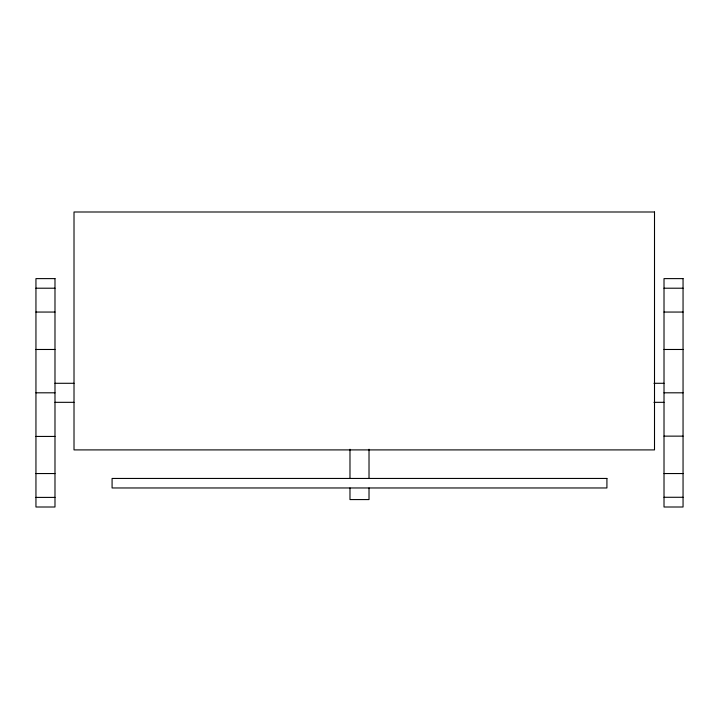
<?xml version="1.0" encoding="UTF-8"?>
<svg xmlns="http://www.w3.org/2000/svg" width="719" height="719" viewBox="0 0 719 719"><rect width="100%" height="100%" fill="white"/><g stroke="black" fill="none" stroke-linecap="round" stroke-linejoin="round"><path stroke-width="1.08" d="M35.95 288.211L54.986 288.211M664.014 288.211L683.05 288.211M35.95 312.055L54.986 312.055M664.014 312.055L683.05 312.055M35.95 349.479L54.986 349.479M664.014 349.479L683.05 349.479M54.986 383.29L74.012 383.29M653.939 383.29L664.014 383.29M35.95 392.808L54.986 392.808M664.014 392.808L683.05 392.808M54.986 402.325L74.012 402.325M653.939 402.325L664.014 402.325M664.014 436.136L683.05 436.136M35.95 436.433L54.986 436.433M35.95 473.551L54.986 473.551M664.014 473.551L683.05 473.551M664.014 497.278L683.05 497.278M35.95 497.404L54.986 497.404M369.018 449.249L369.018 478.45M369.018 487.967L369.018 499.579L349.982 499.579L349.982 487.967M349.982 449.249L349.982 478.45M654.506 211.997L74.012 211.997L74.012 449.905L654.506 449.905L654.506 211.997M54.986 278.613L35.95 278.613L35.95 507.003L54.986 507.003L54.986 278.613M683.05 278.613L664.014 278.613L664.014 507.003L683.05 507.003L683.05 278.613M606.917 478.45L112.083 478.45L112.083 487.967L606.917 487.967L606.917 478.45"/></g></svg>
